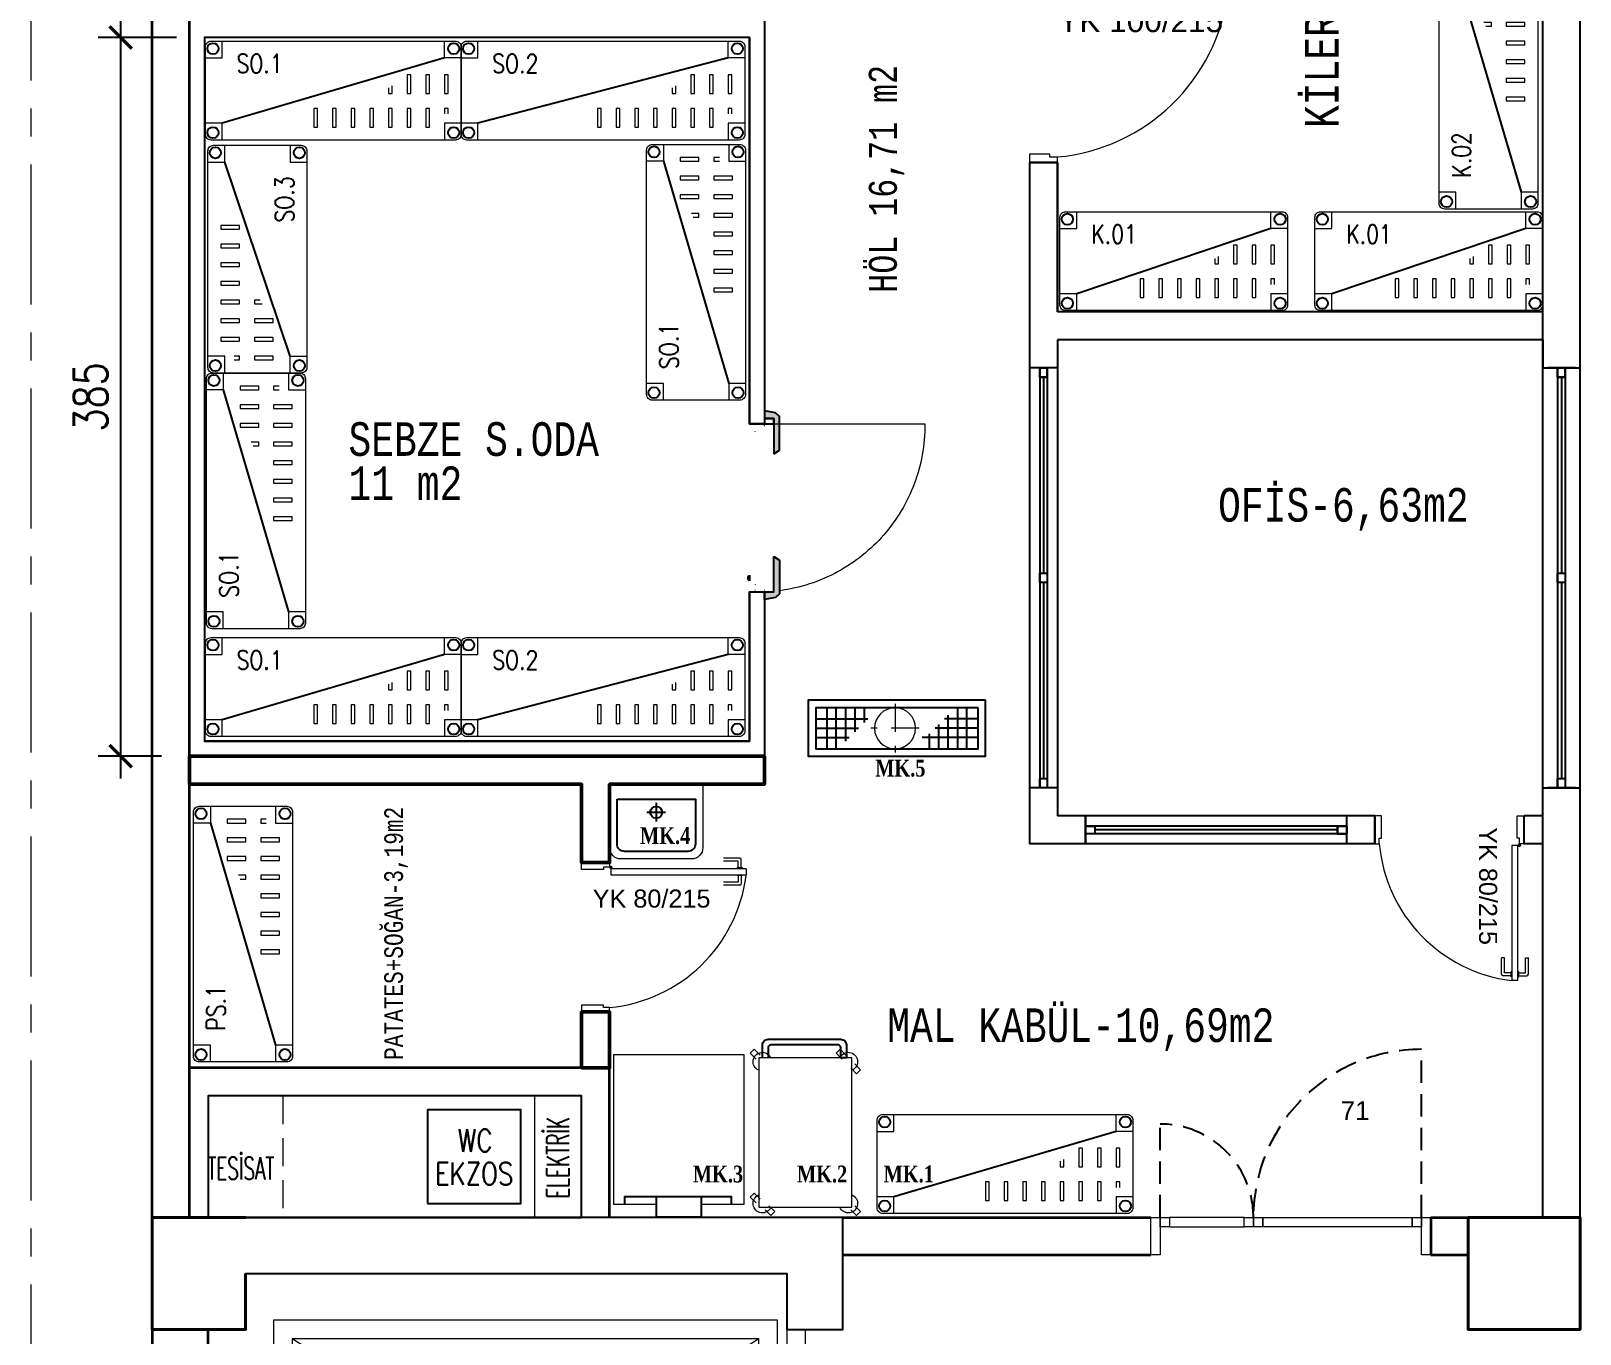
# Model space of a CAD drawing. Header units: millimetres. Extents: x 33350 to 35310, y -217097 to -211540.
# Drawn here: x 33569 to 34399, y -215727 to -215029 of the extents above; entities that cross this region are included whole.
import ezdxf
from ezdxf.enums import TextEntityAlignment as Align

# ---------------------------------------------------------------- set-up
doc = ezdxf.new("R2010")
doc.units = ezdxf.units.MM
doc.header["$LTSCALE"] = 60
doc.header["$MEASUREMENT"] = 0
doc.header["$PDMODE"] = 3
for name, pattern in [('BORDER', [1.75, 0.5, -0.25, 0.5, -0.25, 0, -0.25]), ('CENTER', [2, 1.25, -0.25, 0.25, -0.25]), ('DASHED2', [0.375, 0.25, -0.125]), ('DOT', [6.35, 0, -6.35]), ('HIDDEN', [0.375, 0.25, -0.125]), ('{ Cable   Tele }', [0])]:
    doc.linetypes.add(name, pattern=pattern)
for name, color, linetype, lineweight in [('-DWG_ANA', 7, 'Continuous', 0), ('-DWG_ANA_1', 7, 'BORDER', 25), ('-DWG_DETAY1', 7, 'Continuous', 25), ('-DWG_DETAY2', 7, 'Continuous', 15), ('_AR TEFRİS_Pen_No__116', 121, 'Continuous', 13), ('M-DO-KP-01', 150, 'Continuous', 15), ('M-DU-01', 134, 'Continuous', 35), ('M-DU-04', 120, 'Continuous', 15), ('M-GO-03', 11, 'Continuous', 15), ('M-GOR-04', 252, 'Continuous', 18), ('M-IZ-02', 8, 'HIDDEN', 9), ('M-MRD-01', 221, 'Continuous', 25), ('M-MRD-OK', 8, 'Continuous', 25), ('M-SB-AKS-02', 15, 'CENTER', 18), ('M-SB-YZ-01', 255, 'Continuous', 20), ('M-TA-01', 2, 'Continuous', 40), ('M-TEF-02', 181, 'Continuous', 9), ('M-YA-05', 253, 'Continuous', 5), ('NO', 7, 'Continuous', 0), ('P-duv', 7, 'Continuous', 50), ('s-depo', 140, 'Continuous', 25), ('sk-cizgi', 7, 'Continuous', 0), ('yerizg-a', 7, 'Continuous', 15), ('yerizg-b', 7, 'Continuous', 9)]:
    doc.layers.add(name, color=color, linetype=linetype, lineweight=lineweight)
for name, color, linetype in [('-M-HVAC-S-AHU-22-KNL2B', 7, 'Continuous'), ('BL-S', 42, 'Continuous'), ('D-KONVEYOR', 73, 'Continuous'), ('DOGRAMA', 5, 'Continuous'), ('DUVAR', 7, 'Continuous'), ('KUP-M YAZI', 7, 'Continuous'), ('MTA-Y02', 2, 'Continuous'), ('SOĞUK ODA PANELİ', 4, 'Continuous'), ('sıhhi tesisat', 162, 'Continuous'), ('TEFRIŞ', 223, 'Continuous')]:
    doc.layers.add(name, color=color, linetype=linetype)
doc.styles.add('ANTED', font='arial.ttf')
doc.styles.add('antet', font='monos.ttf', dxfattribs={"width": 0.8})
doc.styles.add('GENERATED_STYLE_3', font='arial.ttf')
doc.styles.add('ROMANS', font='ROMANSTW.SHX', dxfattribs={"width": 0.8})
doc.styles.add('TROMANS', font='ROMANSTW.SHX', dxfattribs={"width": 0.8})
doc.dimstyles.new('M-100i', dxfattribs={"dimscale": 100, "dimtxt": 0.18, "dimasz": 0.12, "dimexe": 0.12, "dimexo": 0.15, "dimgap": 0.07, "dimtad": 1, "dimdec": 1, "dimlfac": -1, "dimzin": 9, "dimdsep": 46, "dimtxsty": 'ROMANS', "dimblk": 'ARCHTICK', "dimcen": 0.09, "dimdle": 0.12, "dimadec": 0, "dimazin": 0, "dimtfac": 1, "dimtdec": 1, "dimtix": 1, "dimtmove": 2, "dimatfit": 3, "dimfxl": 0.8, "dimfxlon": 1, "dimtvp": 1, "dimtolj": 1, "dimtzin": 11, "dimarcsym": 0})

# ---------------------------------------------------------------- blocks, each defined once
blk = doc.blocks.new('MERD-SOS')
at = {"layer": 'M-DU-01'}
blk.add_lwpolyline([(0, 700), (30, 700), (30, 900), (0, 900)], close=True, dxfattribs=at)
for points in [[(340, 730), (370, 730)], [(340, 700), (340, 730)], [(370, 700), (370, 730)], [(50, 60), (490, 60), (490, 40)], [(490, 45), (490, -2)], [(470, 40), (50, 40)], [(470, 40), (470, -2)]]:
    blk.add_lwpolyline(points, dxfattribs=at)
at = {"layer": 'M-DU-04'}
for points in [[(335, 905), (65, 905), (65, 725), (335, 725)], [(350, 900), (340, 900), (340, 730), (350, 730)], [(325, 895), (75, 895), (75, 735), (325, 735)]]:
    blk.add_lwpolyline(points, close=True, dxfattribs=at)
at = {"layer": 'M-GO-03'}
blk.add_line((203.85, 335), (225, 335), dxfattribs=at)
for points in [[(259.45, 815), (378.45, 815), (363.12, 830.41)], [(378.45, 815), (363.12, 800.11)], [(235, 470), (235, 670)], [(265, 470), (265, 670)], [(295, 470), (295, 670)], [(325, 470), (325, 670)], [(355, 470), (355, 670)], [(385, 470), (385, 670)], [(415, 470), (415, 670)], [(445, 470), (445, 670)], [(475, 470), (475, 670)], [(225, 455), (25, 455)], [(225, 425), (25, 425)], [(230, 323.23), (25, 415.48)], [(47.22, 395), (25, 395)], [(225, 395), (70.52, 395)], [(225, 365), (137.18, 365)]]:
    blk.add_lwpolyline(points, dxfattribs=at)
at = {"layer": 'M-GOR-04'}
for points in [[(325, 735), (75, 895)], [(325, 895), (75, 735)]]:
    blk.add_lwpolyline(points, dxfattribs=at)
at = {"layer": 'M-MRD-01'}
for points in [[(225, 325.48), (225, 470), (485, 470), (485, 465)], [(485, 465), (485, 260), (225, 260), (225, 315)], [(230, 312.75), (230, 265), (480, 265), (480, 465)], [(480, 465), (230, 465), (230, 323.23)], [(230, 312.75), (25, 405)], [(113.89, 365), (25, 365)], [(180.56, 335), (25, 335)], [(225, 305), (25, 305)], [(225, 275), (25, 275)], [(235, 60), (235, 260)], [(265, 60), (265, 260)], [(295, 60), (295, 260)], [(325, 60), (325, 260)], [(355, 60), (355, 260)], [(385, 60), (385, 260)], [(415, 60), (415, 260)], [(445, 60), (445, 260)], [(475, 60), (475, 260)]]:
    blk.add_lwpolyline(points, dxfattribs=at)
at = {"layer": 'M-MRD-OK'}
for points in [[(475, 570), (444.35, 599.79)], [(125, 370.48), (125, 570), (470, 570)], [(475, 570), (444.35, 540.21)], [(465, 160), (125, 160), (125, 360)], [(125, 335), (90.39, 300.63)], [(125, 335), (159.61, 300.63)]]:
    blk.add_lwpolyline(points, dxfattribs=at)
blk.add_circle((475, 160), 10, dxfattribs=at)
at = {"layer": 'M-TA-01'}
for points in [[(50, 930), (50, 900), (0, 900), (0, 960), (50, 960)], [(25, 60), (50, 60), (50, 0), (0, 0), (0, 60)]]:
    blk.add_lwpolyline(points, dxfattribs=at)
at = {"layer": 'MTA-Y02'}
for points in [[(50, 930), (340, 930), (340, 900), (370, 900), (370, 960), (50, 960)], [(25, 60), (25, 670), (370, 670), (370, 700), (0, 700), (0, 60)]]:
    blk.add_lwpolyline(points, dxfattribs=at)
at = {"layer": 'M-SB-YZ-01', "insert": (97, 865.47), "char_height": 25, "width": 852.2576, "attachment_point": 1, "style": 'ANTED'}
blk.add_mtext('ASANSÖR', dxfattribs=at)
at = {"layer": 'M-YA-05', "char_height": 15, "attachment_point": 4, "style": 'TROMANS'}
for s, insert, width in [('17', (239.99, 657.87), 21.6545), ('18', (269.99, 657.87), 21.6545), ('19', (299.99, 657.87), 21.6545), ('20', (329.99, 657.87), 21.6545), ('21', (359.99, 657.87), 21.6545), ('22', (389.99, 657.87), 21.6545), ('23', (419.99, 657.87), 21.6545), ('24', (449.99, 657.87), 21.6545), ('25', (479.99, 657.87), 21.6545), ('16', (32, 467.53), 21.6545), ('15', (32, 437.53), 21.6545), ('14', (32, 407.53), 21.6545), ('13', (32, 377.53), 21.6545), ('12', (32, 347.53), 21.6545), ('11', (32, 317.53), 21.6545), ('10', (32, 287.53), 21.6545), ('9', (218.03, 74.64), 21.6545), ('8', (248.03, 74.64), 21.6545), ('7', (278.03, 74.64), 21.6545), ('6', (308.03, 74.64), 21.6545), ('5', (338.03, 74.64), 21.6545), ('4', (372.21, 74.64), 21.6545), ('3', (401.88, 74.64), 21.6545), ('2', (431.88, 74.64), 21.6545), ('1', (462.88, 74.64), 51.6545)]:
    blk.add_mtext(s, dxfattribs=dict(at, insert=insert, width=width))
blk = doc.blocks.new('80')
at = {"layer": '_AR TEFRİS_Pen_No__116', "color": 252, "linetype": 'Continuous'}
for p, q in [((34556.76, -215449.09), (34553.16, -215449.09)), ((34556.76, -215460.89), (34556.76, -215449.09)), ((34629.56, -215449.09), (34633.16, -215449.09)), ((34629.56, -215460.89), (34629.56, -215449.09)), ((34633.16, -215464.09), (34633.16, -215449.09)), ((34633.16, -215449.09), (34633.16, -215461.09)), ((34553.16, -215464.09), (34555.56, -215464.09)), ((34555.56, -215464.09), (34555.56, -215460.89)), ((34555.56, -215460.89), (34556.76, -215460.89)), ((34626.7, -215464.83), (34626.7, -215537.27)), ((34629.9, -215464.83), (34626.7, -215464.83)), ((34630.76, -215460.89), (34629.56, -215460.89)), ((34629.9, -215537.27), (34629.9, -215464.83)), ((34630.62, -215464.81), (34629.92, -215464.81)), ((34630.62, -215464.81), (34630.62, -215464.09)), ((34630.62, -215464.81), (34631.32, -215464.81)), ((34630.62, -215464.81), (34630.62, -215465.53)), ((34630.76, -215464.09), (34630.76, -215460.89)), ((34633.16, -215464.09), (34630.76, -215464.09)), ((34621.1, -215533.87), (34621.1, -215525.07)), ((34622.7, -215533.07), (34622.7, -215525.07)), ((34633.9, -215533.07), (34633.9, -215525.07)), ((34635.5, -215533.87), (34635.5, -215525.07)), ((34626.3, -215533.07), (34622.7, -215533.07)), ((34626.7, -215532.47), (34626.3, -215532.47)), ((34626.3, -215535.27), (34626.3, -215532.47)), ((34629.9, -215532.47), (34630.3, -215532.47)), ((34630.3, -215535.27), (34630.3, -215532.47)), ((34630.3, -215533.07), (34633.9, -215533.07)), ((34626.3, -215534.67), (34621.9, -215534.67)), ((34626.7, -215535.27), (34626.3, -215535.27)), ((34629.9, -215537.27), (34626.7, -215537.27)), ((34629.9, -215535.27), (34630.3, -215535.27)), ((34630.3, -215534.67), (34634.7, -215534.67))]:
    blk.add_line(p, q, dxfattribs=at)
blk.add_circle((34630.62, -215464.81), 0.6, dxfattribs=at)
for centre, radius, start, end in [((34636.52, -215456.63), 81.27, 185.26746, 262.84554), ((34621.9, -215533.87), 0.8, 180, 270), ((34634.7, -215533.87), 0.8, 270, 0)]:
    blk.add_arc(centre, radius, start, end, dxfattribs=at)
at = {"layer": 'BL-S'}
blk.add_line((34553.16, -215449.09), (34553.16, -215464.09), dxfattribs=at)
blk = doc.blocks.new('K110')
at = {"layer": '_AR TEFRİS_Pen_No__116', "color": 252, "linetype": 'Continuous'}
for p, q in [((69468.31, 42945.3), (69463.81, 42945.3)), ((69468.31, 42934.3), (69468.31, 42945.3)), ((69559.31, 42945.3), (69563.81, 42945.3)), ((69559.31, 42934.3), (69559.31, 42945.3)), ((69563.81, 42930.3), (69563.81, 42945.3)), ((69563.81, 42945.3), (69563.81, 42934.05)), ((69463.81, 42930.3), (69466.81, 42930.3)), ((69466.81, 42930.3), (69466.81, 42934.3)), ((69466.81, 42934.3), (69468.31, 42934.3)), ((69555.73, 42929.38), (69555.73, 42838.82)), ((69559.73, 42929.38), (69555.73, 42929.38)), ((69560.81, 42934.3), (69559.31, 42934.3)), ((69559.73, 42838.82), (69559.73, 42929.38)), ((69560.63, 42929.4), (69559.75, 42929.4)), ((69560.63, 42929.4), (69560.63, 42930.3)), ((69560.63, 42929.4), (69561.51, 42929.4)), ((69560.63, 42929.4), (69560.63, 42928.5)), ((69560.81, 42930.3), (69560.81, 42934.3)), ((69563.81, 42930.3), (69560.81, 42930.3)), ((69550.73, 42854.07), (69548.73, 42854.07)), ((69548.73, 42843.07), (69548.73, 42854.07)), ((69550.73, 42844.07), (69550.73, 42854.07)), ((69564.73, 42854.07), (69566.73, 42854.07)), ((69564.73, 42844.07), (69564.73, 42854.07)), ((69566.73, 42843.07), (69566.73, 42854.07)), ((69555.73, 42844.82), (69555.23, 42844.82)), ((69555.23, 42841.32), (69555.23, 42844.82)), ((69559.73, 42844.82), (69560.23, 42844.82)), ((69560.23, 42841.32), (69560.23, 42844.82)), ((69555.23, 42842.07), (69549.73, 42842.07)), ((69555.23, 42844.07), (69550.73, 42844.07)), ((69555.73, 42841.32), (69555.23, 42841.32)), ((69559.73, 42838.82), (69555.73, 42838.82)), ((69559.73, 42841.32), (69560.23, 42841.32)), ((69560.23, 42844.07), (69564.73, 42844.07)), ((69560.23, 42842.07), (69565.73, 42842.07))]:
    blk.add_line(p, q, dxfattribs=at)
blk.add_circle((69560.63, 42929.4), 0.75, dxfattribs=at)
for centre, radius, start, end in [((69568, 42939.62), 101.59, 185.26746, 262.84554), ((69549.73, 42843.07), 1, 180, 270), ((69565.73, 42843.07), 1, 270, 0)]:
    blk.add_arc(centre, radius, start, end, dxfattribs=at)
at = {"layer": 'BL-S'}
blk.add_line((69463.81, 42945.3), (69463.81, 42930.3), dxfattribs=at)
at = {"layer": '_AR TEFRİS_Pen_No__116', "color": 252, "linetype": 'Continuous', "insert": (69545.82, 42841.49), "char_height": 12.096, "attachment_point": 3, "rotation": 270, "style": 'GENERATED_STYLE_3'}
blk.add_mtext('\\A1;{\\fArial TUR|b0|i0|c162|p34;YK 100/215}', dxfattribs=at)
blk = doc.blocks.new('ER4R4R4')
at = {"layer": '-DWG_ANA', "color": 0}
blk.add_lwpolyline([(402969.71, -40566.45), (403085.71, -40566.45, -0.414214), (403088.71, -40569.45), (403088.71, -40616.45, -0.414214), (403085.71, -40619.45), (402969.71, -40619.45, -0.414214), (402966.71, -40616.45), (402966.71, -40569.45, -0.414214)], format="xyb", close=True, dxfattribs=at)
at = {"layer": '-DWG_DETAY1', "color": 0}
blk.add_lwpolyline([(402975.71, -40610.45), (403079.71, -40575.45)], dxfattribs=at)
for centre in [(402970.71, -40570.45), (403084.71, -40570.45), (402970.71, -40615.45), (403084.71, -40615.45)]:
    blk.add_circle(centre, 3, dxfattribs=at)
at = {"layer": '-DWG_DETAY2', "color": 0, "linetype": 'Continuous'}
for points in [[(402966.71, -40575.45), (402975.71, -40575.45), (402975.71, -40566.45)], [(403079.71, -40566.45), (403079.71, -40575.45), (403088.71, -40575.45)], [(402966.71, -40610.45), (402975.71, -40610.45), (402975.71, -40619.45)], [(403088.71, -40610.45), (403079.71, -40610.45), (403079.71, -40619.45)]]:
    blk.add_lwpolyline(points, dxfattribs=at)
at = {"layer": '-DWG_DETAY2', "color": 0, "linetype": 'HIDDEN'}
for points in [[(402983.71, -40573.45), (402983.71, -40583.45), (402985.71, -40583.45), (402985.71, -40573.45)], [(402983.71, -40573.45), (402983.71, -40583.45), (402985.71, -40583.45), (402985.71, -40573.45)], [(402993.71, -40573.45), (402993.71, -40583.45), (402995.71, -40583.45), (402995.71, -40573.45)], [(403003.71, -40573.45), (403003.71, -40583.45), (403005.71, -40583.45), (403005.71, -40573.45)], [(403013.71, -40573.45), (403013.71, -40583.45), (403015.71, -40583.45), (403015.71, -40573.45)], [(403023.71, -40573.45), (403023.71, -40583.45), (403025.71, -40583.45), (403025.71, -40573.45)], [(403033.71, -40573.45), (403033.71, -40583.45), (403035.71, -40583.45), (403035.71, -40573.45)], [(403043.71, -40573.45), (403043.71, -40583.45), (403045.71, -40583.45), (403045.71, -40573.45)], [(402973.71, -40591.45), (402973.71, -40601.45), (402975.71, -40601.45), (402975.71, -40591.45)], [(402983.71, -40591.45), (402983.71, -40601.45), (402985.71, -40601.45), (402985.71, -40591.45)], [(402993.71, -40591.45), (402993.71, -40601.45), (402995.71, -40601.45), (402995.71, -40591.45)]]:
    blk.add_lwpolyline(points, close=True, dxfattribs=at)
for points in [[(402973.71, -40580.45), (402973.71, -40583.45), (402975.71, -40583.45), (402975.71, -40580.45)], [(403005.71, -40594.45), (403005.71, -40591.45), (403003.71, -40591.45), (403003.71, -40595.45)]]:
    blk.add_lwpolyline(points, dxfattribs=at)
at = {"layer": 'NO', "linetype": 'Continuous', "style": 'ROMANS', "width": 0.8}
blk.add_attdef('NO', text='', height=10, dxfattribs=at).set_placement((403059.71, -40607.45), align=Align.MIDDLE)
blk = doc.blocks.new('ER344R')
at = {"layer": '-DWG_ANA', "color": 0}
blk.add_lwpolyline([(403189.71, -40566.45), (403320.71, -40566.45, -0.414214), (403323.71, -40569.45), (403323.71, -40616.45, -0.414214), (403320.71, -40619.45), (403189.71, -40619.45, -0.414214), (403186.71, -40616.45), (403186.71, -40569.45, -0.414214)], format="xyb", close=True, dxfattribs=at)
at = {"layer": '-DWG_DETAY1', "color": 0}
blk.add_lwpolyline([(403195.71, -40610.45), (403314.71, -40575.45)], dxfattribs=at)
for centre in [(403190.71, -40570.45), (403319.71, -40570.45), (403190.71, -40615.45), (403319.71, -40615.45)]:
    blk.add_circle(centre, 3, dxfattribs=at)
at = {"layer": '-DWG_DETAY2', "color": 0, "linetype": 'Continuous'}
for points in [[(403186.71, -40575.45), (403195.71, -40575.45), (403195.71, -40566.45)], [(403314.71, -40566.45), (403314.71, -40575.45), (403323.71, -40575.45)], [(403186.71, -40610.45), (403195.71, -40610.45), (403195.71, -40619.45)], [(403323.71, -40610.45), (403314.71, -40610.45), (403314.71, -40619.45)]]:
    blk.add_lwpolyline(points, dxfattribs=at)
at = {"layer": '-DWG_DETAY2', "color": 0, "linetype": 'HIDDEN'}
for points in [[(403203.71, -40573.45), (403203.71, -40583.45), (403205.71, -40583.45), (403205.71, -40573.45)], [(403203.71, -40573.45), (403203.71, -40583.45), (403205.71, -40583.45), (403205.71, -40573.45)], [(403213.71, -40573.45), (403213.71, -40583.45), (403215.71, -40583.45), (403215.71, -40573.45)], [(403223.71, -40573.45), (403223.71, -40583.45), (403225.71, -40583.45), (403225.71, -40573.45)], [(403233.71, -40573.45), (403233.71, -40583.45), (403235.71, -40583.45), (403235.71, -40573.45)], [(403243.71, -40573.45), (403243.71, -40583.45), (403245.71, -40583.45), (403245.71, -40573.45)], [(403253.71, -40573.45), (403253.71, -40583.45), (403255.71, -40583.45), (403255.71, -40573.45)], [(403263.71, -40573.45), (403263.71, -40583.45), (403265.71, -40583.45), (403265.71, -40573.45)], [(403193.71, -40591.45), (403193.71, -40601.45), (403195.71, -40601.45), (403195.71, -40591.45)], [(403203.71, -40591.45), (403203.71, -40601.45), (403205.71, -40601.45), (403205.71, -40591.45)], [(403213.71, -40591.45), (403213.71, -40601.45), (403215.71, -40601.45), (403215.71, -40591.45)]]:
    blk.add_lwpolyline(points, close=True, dxfattribs=at)
for points in [[(403193.71, -40580.45), (403193.71, -40583.45), (403195.71, -40583.45), (403195.71, -40580.45)], [(403225.71, -40594.45), (403225.71, -40591.45), (403223.71, -40591.45), (403223.71, -40595.45)]]:
    blk.add_lwpolyline(points, dxfattribs=at)
at = {"layer": 'NO', "linetype": 'Continuous', "style": 'ROMANS', "width": 0.8}
blk.add_attdef('NO', text='', height=10, dxfattribs=at).set_placement((403294.71, -40607.45), align=Align.MIDDLE)
blk = doc.blocks.new('ee344r')
h = blk.add_hatch(color=42)
h.dxf.hatch_style = 1
h.paths.add_polyline_path([(45149.74, -29494.9), (45168.74, -29494.9), (45166.74, -29491.9), (45148.74, -29491.9), (45146.74, -29493.9), (45145.74, -29499.9), (45149.74, -29499.9)])
h.paths.add_polyline_path([(45239.74, -29491.9), (45225.74, -29491.9), (45223.74, -29494.9), (45239.74, -29494.9)])
h.paths.add_polyline_path([(45243.74, -29491.9), (45239.74, -29491.9), (45239.74, -29494.9), (45242.74, -29494.9), (45242.74, -29499.9), (45246.74, -29499.9), (45245.74, -29493.9)])
for p, q in [((45158.74, -29507.9), (45155.74, -29507.9)), ((45156.74, -29507.9), (45157.74, -29507.9)), ((45157.24, -29507.9), (45158.74, -29507.9))]:
    blk.add_line(p, q)
blk.add_lwpolyline([(45242.74, -29499.9), (45239.74, -29499.9), (45239.74, -29494.9), (45242.74, -29494.9)], close=True)
blk.add_arc((45157.24, -29506.88), 1.81, 214.1533, 325.8467)
at = {"layer": 's-depo', "linetype": 'Continuous'}
for points in [[(45168.74, -29494.9), (45166.74, -29491.9), (45148.74, -29491.9), (45146.74, -29493.9), (45145.74, -29499.9), (45149.74, -29499.9), (45149.74, -29494.9)], [(45223.74, -29494.9), (45225.74, -29491.9), (45243.74, -29491.9), (45245.74, -29493.9), (45246.74, -29499.9), (45242.74, -29499.9), (45242.74, -29494.9)]]:
    blk.add_lwpolyline(points, close=True, dxfattribs=at)
at = {"layer": 'sk-cizgi', "linetype": 'DOT'}
for p, q in [((45156.74, -29507.9), (45156.74, -29495.25)), ((45156.74, -29495.25), (45157.74, -29495.25)), ((45157.24, -29495.25), (45157.24, -29494.9)), ((45157.74, -29507.9), (45157.74, -29495.25)), ((45149.74, -29507.9), (45149.74, -29499.9)), ((45149.74, -29499.9), (45149.74, -29507.9)), ((45153.74, -29504.9), (45149.74, -29504.9)), ((45239.74, -29499.9), (45150.74, -29499.9)), ((45235.74, -29504.9), (45239.74, -29504.9)), ((45238.74, -29499.9), (45238.74, -29504.9)), ((45239.74, -29507.9), (45239.74, -29499.9)), ((45239.74, -29499.9), (45239.74, -29507.9)), ((45149.74, -29507.9), (45239.74, -29507.9))]:
    blk.add_line(p, q, dxfattribs=at)
at = {"layer": 'sk-cizgi', "linetype": 'HIDDEN', "ltscale": 25}
blk.add_lwpolyline([(45239.74, -29499.9), (45239.74, -29413.9)], dxfattribs=at)
at = {"layer": 'sk-cizgi', "linetype": 'DOT'}
blk.add_lwpolyline([(45238.74, -29499.9), (45239.74, -29499.9), (45239.74, -29494.9), (45149.74, -29494.9), (45149.74, -29499.9), (45150.74, -29499.9), (45150.74, -29504.9), (45238.74, -29504.9), (45238.74, -29499.9)], close=True, dxfattribs=at)
at = {"layer": 'sk-cizgi', "linetype": 'HIDDEN', "ltscale": 25}
blk.add_arc((45239.2, -29503.43), 89.53, 89.65672, 172.59989, dxfattribs=at)
at = {"layer": 'sk-cizgi', "linetype": 'DOT'}
blk.add_arc((45239.2, -29503.43), 89.53, 174.53197, 177.73937, dxfattribs=at)
blk = doc.blocks.new('WRER32R')
at = {"layer": '-DWG_ANA', "color": 0}
blk.add_lwpolyline([(403410.13, -40566.45), (403556.13, -40566.45, -0.414214), (403559.13, -40569.45), (403559.13, -40616.45, -0.414214), (403556.13, -40619.45), (403410.13, -40619.45, -0.414214), (403407.13, -40616.45), (403407.13, -40569.45, -0.414214)], format="xyb", close=True, dxfattribs=at)
at = {"layer": '-DWG_DETAY1', "color": 0}
blk.add_lwpolyline([(403416.13, -40610.45), (403550.13, -40575.45)], dxfattribs=at)
for centre in [(403411.13, -40570.45), (403555.13, -40570.45), (403411.13, -40615.45), (403555.13, -40615.45)]:
    blk.add_circle(centre, 3, dxfattribs=at)
at = {"layer": '-DWG_DETAY2', "color": 0, "linetype": 'Continuous'}
for points in [[(403407.13, -40575.45), (403416.13, -40575.45), (403416.13, -40566.45)], [(403550.13, -40566.45), (403550.13, -40575.45), (403559.13, -40575.45)], [(403407.13, -40610.45), (403416.13, -40610.45), (403416.13, -40619.45)], [(403559.13, -40610.45), (403550.13, -40610.45), (403550.13, -40619.45)]]:
    blk.add_lwpolyline(points, dxfattribs=at)
at = {"layer": '-DWG_DETAY2', "color": 0, "linetype": 'HIDDEN'}
for points in [[(403424.13, -40573.45), (403424.13, -40583.45), (403426.13, -40583.45), (403426.13, -40573.45)], [(403424.13, -40573.45), (403424.13, -40583.45), (403426.13, -40583.45), (403426.13, -40573.45)], [(403434.13, -40573.45), (403434.13, -40583.45), (403436.13, -40583.45), (403436.13, -40573.45)], [(403444.13, -40573.45), (403444.13, -40583.45), (403446.13, -40583.45), (403446.13, -40573.45)], [(403454.13, -40573.45), (403454.13, -40583.45), (403456.13, -40583.45), (403456.13, -40573.45)], [(403464.13, -40573.45), (403464.13, -40583.45), (403466.13, -40583.45), (403466.13, -40573.45)], [(403474.13, -40573.45), (403474.13, -40583.45), (403476.13, -40583.45), (403476.13, -40573.45)], [(403484.13, -40573.45), (403484.13, -40583.45), (403486.13, -40583.45), (403486.13, -40573.45)], [(403414.13, -40591.45), (403414.13, -40601.45), (403416.13, -40601.45), (403416.13, -40591.45)], [(403424.13, -40591.45), (403424.13, -40601.45), (403426.13, -40601.45), (403426.13, -40591.45)], [(403434.13, -40591.45), (403434.13, -40601.45), (403436.13, -40601.45), (403436.13, -40591.45)]]:
    blk.add_lwpolyline(points, close=True, dxfattribs=at)
for points in [[(403414.13, -40580.45), (403414.13, -40583.45), (403416.13, -40583.45), (403416.13, -40580.45)], [(403446.13, -40594.45), (403446.13, -40591.45), (403444.13, -40591.45), (403444.13, -40595.45)]]:
    blk.add_lwpolyline(points, dxfattribs=at)
at = {"layer": 'NO', "linetype": 'Continuous', "style": 'ROMANS', "width": 0.8}
blk.add_attdef('NO', text='', height=10, dxfattribs=at).set_placement((403530.13, -40607.45), align=Align.MIDDLE)
blk = doc.blocks.new('1AS-BW300')
at = {"layer": '-DWG_ANA', "color": 0}
blk.add_lwpolyline([(47, 0), (70, 0), (70, -80), (0, -80), (0, 0), (23, 0)], dxfattribs=at)
at = {"layer": '-DWG_ANA_1', "color": 0}
blk.add_lwpolyline([(23, 7), (23, -4), (47, -4), (47, 7)], close=True, dxfattribs=at)
at = {"layer": '-DWG_DETAY1', "color": 0}
for points in [[(6, 0), (6, -4), (23, -4)], [(47, -4), (63, -4), (63, 0)]]:
    blk.add_lwpolyline(points, dxfattribs=at)
at = {"layer": 'NO', "linetype": 'Continuous', "style": 'ROMANS', "width": 0.8}
blk.add_attdef('NO', text='', height=10, dxfattribs=at).set_placement((36.67, -68), align=Align.MIDDLE)
blk = doc.blocks.new('AMT100')
at = {"layer": '-DWG_ANA', "color": 0, "linetype": 'Continuous'}
blk.add_lwpolyline([(50, 0), (50, -80), (0, -80), (0, 0)], close=True, dxfattribs=at)
at = {"layer": '-DWG_DETAY1', "color": 0}
blk.add_lwpolyline([(2, -80), (2, -87, 0.414214), (5, -90), (44, -90, 0.414214), (47, -87), (47, -80), (44, -80), (44, -85.5, -0.414214), (42.5, -87), (6.5, -87, -0.414214), (5, -85.5), (5, -80)], format="xyb", dxfattribs=at)
at = {"layer": '-DWG_DETAY2', "color": 0, "linetype": 'HIDDEN'}
for points in [[(3.39, 1.39), (6.49, 4.49), (8.61, 2.36), (5.47, -0.77)], [(49.39, 1.39), (52.49, 4.49), (54.61, 2.36), (51.47, -0.77)], [(-1.39, -2.39), (-4.49, -5.49), (-2.36, -7.61), (0.77, -4.47)], [(49.39, -74.61), (52.49, -71.51), (54.61, -73.64), (51.47, -76.77)], [(-1.39, -79.39), (-4.49, -82.49), (-2.36, -84.61), (0.77, -81.47)], [(44.61, -79.39), (41.51, -82.49), (43.64, -84.61), (46.77, -81.47)]]:
    blk.add_lwpolyline(points, dxfattribs=at)
at = {"layer": '-DWG_DETAY2', "color": 0}
for centre, start, end in [((2, -2), 23.57818, 246.42182), ((48, -2), 293.57818, 156.42182), ((2, -78), 113.57818, 336.42182), ((48, -78), 203.57818, 66.42182)]:
    blk.add_arc(centre, 5, start, end, dxfattribs=at)
at = {"layer": 'NO', "linetype": 'Continuous', "style": 'ROMANS', "width": 0.8}
blk.add_attdef('NO', text='', height=10, dxfattribs=at).set_placement((26, -70), align=Align.MIDDLE)
blk = doc.blocks.new('EEN100')
at = {"layer": '-DWG_ANA', "color": 0}
blk.add_lwpolyline([(0, 0), (50, 0), (50, -34, -0.414214), (44, -40), (6, -40, -0.414214), (0, -34)], format="xyb", close=True, dxfattribs=at)
at = {"layer": '-DWG_DETAY1', "color": 0}
blk.add_lwpolyline([(4, -8), (46, -8), (46, -32, -0.414214), (42, -36), (8, -36, -0.414214), (4, -32)], format="xyb", close=True, dxfattribs=at)
for points in [[(20, -15), (30, -15)], [(25, -10), (25, -20)]]:
    blk.add_lwpolyline(points, dxfattribs=at)
blk.add_circle((25, -15), 3.16, dxfattribs=at)
at = {"layer": 'NO', "linetype": 'Continuous', "style": 'ROMANS', "width": 0.8}
blk.add_attdef('NO', text='', height=10, dxfattribs=at).set_placement((24.5, -50), align=Align.MIDDLE)
blk = doc.blocks.new('_ArchTick')
at = {"color": 0, "linetype": 'ByBlock', "const_width": 0.15}
blk.add_lwpolyline([(-0.5, -0.5), (0.5, 0.5)], dxfattribs=at)
blk = doc.blocks.new('*D248')
at = {"layer": 'Defpoints', "color": 0, "transparency": 16777216}
for p in [(33661.51, -215032.09), (33616.55, -215417.09), (33653.51, -215417.09)]:
    blk.add_point(p, dxfattribs=at)
at = {"layer": 'TEFRIŞ', "color": 0, "lineweight": -2, "transparency": 16777216}
for p, q in [((33616.55, -215020.09), (33616.55, -215429.09)), ((33646.51, -215032.09), (33604.55, -215032.09)), ((33638.51, -215417.09), (33604.55, -215417.09))]:
    blk.add_line(p, q, dxfattribs=at)
at = {"layer": 'TEFRIŞ', "color": 0, "lineweight": -2, "transparency": 16777216, "xscale": 12, "yscale": 12, "zscale": 12}
for p, rotation in [((33616.55, -215032.09), 90), ((33616.55, -215417.09), 270)]:
    blk.add_blockref('_ArchTick', p, dxfattribs=dict(at, rotation=rotation))
at = {"layer": 'TEFRIŞ', "color": 0, "transparency": 16777216, "insert": (33600.55, -215224.59), "char_height": 18, "attachment_point": 5, "rotation": 90, "style": 'ROMANS'}
blk.add_mtext('\\A1;385', dxfattribs=at)
blk = doc.blocks.new('Y-SIFON')
at = {"layer": 'yerizg-a', "color": 0, "linetype": 'Continuous'}
blk.add_circle((0, 0), 11, dxfattribs=at)
at = {"layer": 'yerizg-b', "color": 0, "linetype": 'DASHED2'}
for points in [[(0, 13), (0, -13)], [(-13, 0), (13, 0)]]:
    blk.add_lwpolyline(points, dxfattribs=at)
blk = doc.blocks.new('95X30X')
at = {"layer": 'sıhhi tesisat'}
for p, q in [((33995.99, -215373.14), (33995.99, -215395.14)), ((34000.99, -215395.14), (34000.99, -215373.14)), ((34005.99, -215373.14), (34005.99, -215391.14)), ((34010.99, -215373.14), (34010.99, -215386.14)), ((34015.99, -215373.14), (34015.99, -215381.14)), ((34065.99, -215373.14), (34065.99, -215395.14)), ((34070.99, -215395.14), (34070.99, -215373.14)), ((33989.99, -215379.14), (34017.99, -215379.14)), ((33989.99, -215384.14), (34012.99, -215384.14)), ((34076.99, -215384.14), (34053.99, -215384.14)), ((34055.99, -215395.14), (34055.99, -215382.14)), ((34076.99, -215379.14), (34058.99, -215379.14)), ((34060.99, -215395.14), (34060.99, -215377.14)), ((33989.99, -215389.14), (34007.99, -215389.14)), ((34076.99, -215389.14), (34046.99, -215389.14)), ((34050.99, -215395.14), (34050.99, -215387.14))]:
    blk.add_line(p, q, dxfattribs=at)
for points in [[(34080.99, -215369.14), (33985.99, -215369.14), (33985.99, -215399.14), (34080.99, -215399.14)], [(34076.99, -215373.14), (33989.99, -215373.14), (33989.99, -215395.14), (34076.99, -215395.14)]]:
    blk.add_lwpolyline(points, close=True, dxfattribs=at)
at = {"layer": 'sıhhi tesisat', "xscale": -1}
blk.add_blockref('Y-SIFON', (34032.49, -215384.14), dxfattribs=at)
at = {"layer": 'sıhhi tesisat', "style": 'ROMANS', "width": 0.8}
blk.add_attdef('YRNO', text='', height=10, rotation=180, dxfattribs=at).set_placement((34002.99, -215409.14), align=Align.MIDDLE)

msp = doc.modelspace()

# ---------------------------------------------------------------- linework, layer by layer
at = {"layer": '-M-HVAC-S-AHU-22-KNL2B', "color": 5, "linetype": '{ Cable   Tele }'}
msp.add_lwpolyline([(33781.01, -215656.59), (33831.01, -215656.59), (33831.01, -215606.59), (33781.01, -215606.59)], close=True, dxfattribs=at)
at = {"layer": '_AR TEFRİS_Pen_No__116', "color": 252, "linetype": 'Continuous'}
for p, q in [((34292.1, -215449.09), (34288.5, -215449.09)), ((34292.1, -215460.89), (34292.1, -215449.09)), ((34364.9, -215449.09), (34368.5, -215449.09)), ((34364.9, -215460.89), (34364.9, -215449.09)), ((34368.5, -215464.09), (34368.5, -215449.09)), ((34368.5, -215449.09), (34368.5, -215461.09)), ((34288.5, -215464.09), (34290.9, -215464.09)), ((34290.9, -215464.09), (34290.9, -215460.89)), ((34290.9, -215460.89), (34292.1, -215460.89)), ((34362.04, -215464.83), (34362.04, -215537.27)), ((34365.24, -215464.83), (34362.04, -215464.83)), ((34366.1, -215460.89), (34364.9, -215460.89)), ((34365.24, -215537.27), (34365.24, -215464.83)), ((34365.96, -215464.81), (34365.26, -215464.81)), ((34365.96, -215464.81), (34365.96, -215464.09)), ((34365.96, -215464.81), (34366.66, -215464.81)), ((34365.96, -215464.81), (34365.96, -215465.53)), ((34366.1, -215464.09), (34366.1, -215460.89)), ((34368.5, -215464.09), (34366.1, -215464.09)), ((34358.04, -215525.07), (34356.44, -215525.07)), ((34356.44, -215533.87), (34356.44, -215525.07)), ((34358.04, -215533.07), (34358.04, -215525.07)), ((34369.24, -215525.07), (34370.84, -215525.07)), ((34369.24, -215533.07), (34369.24, -215525.07)), ((34370.84, -215533.87), (34370.84, -215525.07)), ((34361.64, -215533.07), (34358.04, -215533.07)), ((34362.04, -215532.47), (34361.64, -215532.47)), ((34361.64, -215535.27), (34361.64, -215532.47)), ((34365.24, -215532.47), (34365.64, -215532.47)), ((34365.64, -215535.27), (34365.64, -215532.47)), ((34365.64, -215533.07), (34369.24, -215533.07)), ((34361.64, -215534.67), (34357.24, -215534.67)), ((34362.04, -215535.27), (34361.64, -215535.27)), ((34365.24, -215537.27), (34362.04, -215537.27)), ((34365.24, -215535.27), (34365.64, -215535.27)), ((34365.64, -215534.67), (34370.04, -215534.67))]:
    msp.add_line(p, q, dxfattribs=at)
msp.add_circle((34365.96, -215464.81), 0.6, dxfattribs=at)
for centre, radius, start, end in [((34371.86, -215456.63), 81.27, 185.26746, 262.84554), ((34357.24, -215533.87), 0.8, 180, 270), ((34370.04, -215533.87), 0.8, 270, 0)]:
    msp.add_arc(centre, radius, start, end, dxfattribs=at)
at = {"layer": 'BL-S'}
msp.add_line((34288.5, -215449.09), (34288.5, -215464.09), dxfattribs=at)
at = {"layer": 'DOGRAMA', "linetype": 'HIDDEN', "ltscale": 0.8}
for p, q in [((34313.51, -215664.09), (34313.51, -215574.09)), ((34173.51, -215664.09), (34173.51, -215614.09))]:
    msp.add_line(p, q, dxfattribs=at)
for centre, radius, start, end in [((34313.51, -215664.09), 90, 90, 180), ((34173.51, -215664.09), 50, 0, 90)]:
    msp.add_arc(centre, radius, start, end, dxfattribs=at)
at = {"layer": 'M-DO-KP-01'}
for points in [[(34173.51, -215684.09), (34168.51, -215684.09), (34168.51, -215664.09), (34173.51, -215664.09)], [(34178.51, -215669.09), (34173.51, -215669.09), (34173.51, -215664.09), (34178.51, -215664.09)], [(34218.51, -215664.09), (34178.51, -215664.09), (34178.51, -215669.09), (34218.51, -215669.09)], [(34223.51, -215669.09), (34218.51, -215669.09), (34218.51, -215664.09), (34223.51, -215664.09)], [(34228.51, -215669.09), (34223.51, -215669.09), (34223.51, -215664.09), (34228.51, -215664.09)], [(34308.51, -215669.09), (34228.51, -215669.09), (34228.51, -215664.09), (34308.51, -215664.09)], [(34313.51, -215669.09), (34308.51, -215669.09), (34308.51, -215664.09), (34313.51, -215664.09)], [(34318.51, -215684.09), (34313.51, -215684.09), (34313.51, -215664.09), (34318.51, -215664.09)]]:
    msp.add_lwpolyline(points, close=True, dxfattribs=at)
at = {"layer": 'M-DU-01'}
for p, q in [((33878.51, -215584.09), (33653.51, -215584.09)), ((33878.51, -215664.09), (33878.51, -215584.09)), ((34318.51, -215664.09), (34318.51, -215684.09))]:
    msp.add_line(p, q, dxfattribs=at)
for points in [[(33633.51, -215664.09), (33633.51, -214824.09)], [(33653.51, -215664.09), (33653.51, -214824.09)], [(34003.51, -215664.09), (34168.51, -215664.09)], [(34318.51, -215664.09), (34338.51, -215664.09)], [(34003.51, -215684.09), (34168.51, -215684.09)], [(34318.51, -215684.09), (34338.51, -215684.09)]]:
    msp.add_lwpolyline(points, dxfattribs=at)
at = {"layer": 'M-IZ-02'}
msp.add_lwpolyline([(33663.51, -215599.09), (33703.51, -215599.09), (33703.51, -215664.09), (33663.51, -215664.09)], close=True, dxfattribs=at)
at = {"layer": 'M-MRD-01'}
msp.add_lwpolyline([(33663.51, -215664.09), (33863.51, -215664.09), (33863.51, -215599.09), (33663.51, -215599.09)], close=True, dxfattribs=at)
at = {"layer": 'M-SB-AKS-02'}
msp.add_line((33568.51, -211620.09), (33568.51, -217013.55), dxfattribs=at)
at = {"layer": 'M-TA-01'}
msp.add_lwpolyline([(34338.51, -215664.09), (34398.51, -215664.09), (34398.51, -215724.09), (34338.51, -215724.09)], close=True, dxfattribs=at)
at = {"layer": 'M-TEF-02'}
msp.add_lwpolyline([(33838.51, -215599.09), (33863.51, -215599.09), (33863.51, -215664.09), (33838.51, -215664.09)], close=True, dxfattribs=at)
at = {"layer": 'P-duv'}
for p, q in [((33961.49, -215417.09), (33653.51, -215417.09)), ((33863.51, -215432.09), (33653.51, -215432.09)), ((33863.51, -215474.09), (33863.51, -215432.09)), ((33961.49, -215432.09), (33878.51, -215432.09)), ((33878.51, -215432.09), (33878.51, -215474.09)), ((33878.51, -215474.09), (33878.51, -215432.09)), ((33863.51, -215584.09), (33863.51, -215554.09)), ((33878.51, -215554.09), (33863.51, -215554.09)), ((33878.51, -215584.09), (33878.51, -215554.09))]:
    msp.add_line(p, q, dxfattribs=at)
msp.add_lwpolyline([(33653.51, -215417.09), (33961.49, -215417.09), (33961.49, -215432.09), (33878.51, -215432.09), (33878.51, -215474.09), (33863.51, -215474.09), (33863.51, -215432.09), (33653.51, -215432.09), (33653.51, -215417.09)], dxfattribs=at)
msp.add_lwpolyline([(33863.51, -215584.09), (33878.51, -215584.09), (33878.51, -215554.09), (33863.51, -215554.09)], close=True, dxfattribs=at)
at = {"layer": 'SOĞUK ODA PANELİ'}
for p, q in [((33961.49, -214944.09), (33961.49, -215239.09)), ((33953.49, -215032.09), (33661.51, -215032.09)), ((33661.51, -215032.09), (33661.51, -215409.09)), ((33953.49, -215032.09), (33953.49, -215239.09)), ((33953.49, -215239.09), (33961.49, -215239.09)), ((33953.49, -215409.09), (33953.49, -215329.09)), ((33953.49, -215329.09), (33961.49, -215329.09)), ((33953.49, -215329.09), (33953.49, -215409.09)), ((33961.49, -215329.09), (33961.49, -215417.09)), ((33953.49, -215409.09), (33661.51, -215409.09))]:
    msp.add_line(p, q, dxfattribs=at)
msp.add_lwpolyline([(33961.49, -214944.09), (33961.49, -215239.09), (33953.49, -215239.09), (33953.49, -215032.09), (33661.51, -215032.09), (33661.51, -215409.09), (33953.49, -215409.09), (33953.49, -215329.09), (33961.49, -215329.09), (33961.49, -215417.09), (33653.51, -215417.09), (33653.51, -214824.09)], dxfattribs=at)
at = {"layer": 'TEFRIŞ'}
for p, q in [((34398.51, -215664.09), (34398.5, -214764.09)), ((34378.51, -215664.09), (34378.5, -214824.09)), ((33653.51, -215032.09), (33653.51, -215409.09)), ((34118.49, -215099.09), (34103.49, -215099.09)), ((34103.49, -215099.09), (34103.49, -215464.09)), ((34118.49, -215179.09), (34118.49, -215099.09)), ((34118.49, -215099.09), (34118.49, -215179.09)), ((34378.51, -215179.09), (34118.49, -215179.09)), ((34378.51, -215194.09), (34118.49, -215194.09)), ((34118.49, -215194.09), (34118.49, -215449.09)), ((34118.49, -215194.09), (34118.49, -215209.09)), ((34378.5, -215194.09), (34378.5, -215209.09)), ((34118.49, -215209.09), (34103.49, -215209.09)), ((34118.49, -215209.09), (34103.49, -215209.09)), ((34112.99, -215209.09), (34108.99, -215209.09)), ((34108.99, -215209.09), (34108.99, -215434.09)), ((34108.99, -215209.09), (34108.99, -215214.09)), ((34108.99, -215209.09), (34108.99, -215214.09)), ((34112.99, -215209.09), (34112.99, -215434.09)), ((34112.99, -215214.09), (34112.99, -215209.09)), ((34378.5, -215209.09), (34398.5, -215209.09)), ((34396, -215209.09), (34381, -215209.09)), ((34386.5, -215209.09), (34386.5, -215434.09)), ((34386.5, -215209.09), (34386.5, -215214.09)), ((34386.5, -215209.09), (34386.5, -215214.09)), ((34390.5, -215209.09), (34390.5, -215434.09)), ((34390.5, -215214.09), (34390.5, -215209.09)), ((34108.99, -215214.09), (34112.99, -215214.09)), ((34110.99, -215214.09), (34110.99, -215319.09)), ((34386.5, -215214.09), (34390.5, -215214.09)), ((34388.5, -215214.09), (34388.5, -215319.09)), ((34110.99, -215324.09), (34110.99, -215429.09)), ((34388.5, -215324.09), (34388.5, -215429.09)), ((33961.49, -215432.09), (33961.49, -215417.09)), ((34118.49, -215434.09), (34103.49, -215434.09)), ((34118.49, -215434.09), (34103.49, -215434.09)), ((34378.51, -215434.09), (34378.5, -215434.09)), ((34378.51, -215434.09), (34398.5, -215434.09)), ((34396, -215434.09), (34381, -215434.09)), ((34288.5, -215449.09), (34118.49, -215449.09)), ((34133.49, -215449.09), (34133.49, -215464.09)), ((34133.49, -215464.09), (34133.49, -215449.09)), ((34273.49, -215464.09), (34273.49, -215449.09)), ((34273.5, -215464.09), (34273.5, -215449.09)), ((34288.5, -215464.09), (34288.5, -215449.09)), ((34378.51, -215449.09), (34368.5, -215449.09)), ((34368.5, -215464.09), (34368.5, -215449.09)), ((34273.49, -215454.59), (34133.49, -215454.59)), ((34273.49, -215458.59), (34133.49, -215458.59)), ((34158.49, -215456.59), (34138.49, -215456.59)), ((34268.49, -215456.59), (34158.49, -215456.59)), ((34273.49, -215454.59), (34268.49, -215454.59)), ((34268.49, -215454.59), (34268.49, -215458.59)), ((34273.49, -215454.59), (34268.49, -215454.59)), ((34268.49, -215458.59), (34273.49, -215458.59)), ((34288.5, -215464.09), (34103.49, -215464.09)), ((34288.5, -215464.09), (34273.5, -215464.09)), ((34378.51, -215464.09), (34368.5, -215464.09)), ((34378.5, -215464.09), (34368.5, -215464.09)), ((34378.51, -215664.09), (34378.51, -215464.09)), ((33878.51, -215474.09), (33863.51, -215474.09))]:
    msp.add_line(p, q, dxfattribs=at)
for points in [[(34108.99, -215209.09), (34112.99, -215209.09), (34112.99, -215214.09), (34108.99, -215214.09)], [(34386.5, -215209.09), (34390.5, -215209.09), (34390.5, -215214.09), (34386.5, -215214.09)], [(34108.99, -215319.09), (34112.99, -215319.09), (34112.99, -215324.09), (34108.99, -215324.09)], [(34386.5, -215319.09), (34390.5, -215319.09), (34390.5, -215324.09), (34386.5, -215324.09)], [(34108.99, -215429.09), (34112.99, -215429.09), (34112.99, -215434.09), (34108.99, -215434.09)], [(34386.5, -215429.09), (34390.5, -215429.09), (34390.5, -215434.09), (34386.5, -215434.09)], [(34138.49, -215454.59), (34138.49, -215458.59), (34133.49, -215458.59), (34133.49, -215454.59)], [(34273.49, -215454.59), (34273.49, -215458.59), (34268.49, -215458.59), (34268.49, -215454.59)]]:
    msp.add_lwpolyline(points, close=True, dxfattribs=at)

# ---------------------------------------------------------------- block references
at = {"xscale": -1}
for name, p, rotation in [('ee344r', (63461.39, -260478.83), 270), ('AMT100', (33958.42, -215658.69), 180), ('1AS-BW300', (33880.67, -215656.98), 180)]:
    msp.add_blockref(name, p, dxfattribs=dict(at, rotation=rotation))
msp.add_blockref('EEN100', (33878.51, -215432.09))
at = {"layer": 'BL-S', "rotation": 89.99999999999997}
msp.add_blockref('K110', (77048.78, -284562.9), dxfattribs=at)
at = {"layer": 'D-KONVEYOR'}
msp.add_blockref('MERD-SOS', (33633.51, -216624.09), dxfattribs=at)
at = {"layer": 'DUVAR'}
ref = msp.add_blockref('ER344R', (74942.44, 188199.76), dxfattribs=dict(at, rotation=270))
ref.add_attrib('NO', 'K.02', dxfattribs={"layer": 'NO', "linetype": 'Continuous', "height": 10, "rotation": 270, "style": 'ROMANS', "text_generation_flag": 6, "width": 0.8}).set_placement((34335, -215094.95), align=Align.MIDDLE)
ref = msp.add_blockref('ER344R', (436985.71, -255653.46), dxfattribs=dict(at, rotation=180))
ref.add_attrib('NO', 'SO.1', dxfattribs={"layer": 'NO', "linetype": 'Continuous', "height": 10, "rotation": 180, "style": 'ROMANS', "text_generation_flag": 6, "width": 0.8}).set_placement((33691, -215046.02), align=Align.MIDDLE)
ref = msp.add_blockref('WRER32R', (437358.13, -255653.46), dxfattribs=dict(at, rotation=180))
ref.add_attrib('NO', 'SO.2', dxfattribs={"layer": 'NO', "linetype": 'Continuous', "height": 10, "rotation": 180, "style": 'ROMANS', "text_generation_flag": 6, "width": 0.8}).set_placement((33828, -215046.02), align=Align.MIDDLE)
at = {"layer": 'DUVAR', "rotation": 89.99999999999997}
msp.add_blockref('ER4R4R4', (-6903.15, -618178.5), dxfattribs=at).add_auto_attribs({'NO': 'SO.3'})
at = {"layer": 'DUVAR'}
ref = msp.add_blockref('ER344R', (74517.8, 188097.38), dxfattribs=dict(at, rotation=270))
ref.add_attrib('NO', 'SO.1', dxfattribs={"layer": 'NO', "linetype": 'Continuous', "height": 10, "rotation": 270, "style": 'ROMANS', "text_generation_flag": 6, "width": 0.8}).set_placement((33910.35, -215197.33), align=Align.MIDDLE)
ref = msp.add_blockref('ER4R4R4', (437208.54, -255744.83), dxfattribs=dict(at, rotation=180))
ref.add_attrib('NO', 'K.01', dxfattribs={"layer": 'NO', "linetype": 'Continuous', "height": 10, "rotation": 180, "style": 'ROMANS', "text_generation_flag": 6, "width": 0.8}).set_placement((34148.83, -215137.38), align=Align.MIDDLE)
ref = msp.add_blockref('ER4R4R4', (437345.16, -255744.83), dxfattribs=dict(at, rotation=180))
ref.add_attrib('NO', 'K.01', dxfattribs={"layer": 'NO', "linetype": 'Continuous', "height": 10, "rotation": 180, "style": 'ROMANS', "text_generation_flag": 6, "width": 0.8}).set_placement((34285.44, -215137.38), align=Align.MIDDLE)
ref = msp.add_blockref('ER344R', (74281.99, 187974.92), dxfattribs=dict(at, rotation=270))
ref.add_attrib('NO', 'SO.1', dxfattribs={"layer": 'NO', "linetype": 'Continuous', "height": 10, "rotation": 270, "style": 'ROMANS', "text_generation_flag": 6, "width": 0.8}).set_placement((33674.55, -215319.79), align=Align.MIDDLE)
ref = msp.add_blockref('ER344R', (436985.71, -255972.97), dxfattribs=dict(at, rotation=180))
ref.add_attrib('NO', 'SO.1', dxfattribs={"layer": 'NO', "linetype": 'Continuous', "height": 10, "rotation": 180, "style": 'ROMANS', "text_generation_flag": 6, "width": 0.8}).set_placement((33691, -215365.53), align=Align.MIDDLE)
ref = msp.add_blockref('WRER32R', (437358.13, -255972.97), dxfattribs=dict(at, rotation=180))
ref.add_attrib('NO', 'SO.2', dxfattribs={"layer": 'NO', "linetype": 'Continuous', "height": 10, "rotation": 180, "style": 'ROMANS', "text_generation_flag": 6, "width": 0.8}).set_placement((33828, -215365.53), align=Align.MIDDLE)
ref = msp.add_blockref('ER344R', (74275.06, 187742.84), dxfattribs=dict(at, rotation=270))
ref.add_attrib('NO', 'PS.1', dxfattribs={"layer": 'NO', "linetype": 'Continuous', "height": 10, "rotation": 270, "style": 'ROMANS', "text_generation_flag": 6, "width": 0.8}).set_placement((33667.62, -215551.87), align=Align.MIDDLE)
at = {"layer": 'DUVAR', "rotation": 180}
msp.add_blockref('ER344R', (437345.63, -256228.48), dxfattribs=at)
at = {"layer": 'P-duv', "rotation": 90}
msp.add_blockref('80', (-181585.59, -250107.25), dxfattribs=at)
at = {"layer": 'TEFRIŞ'}
msp.add_blockref('95X30X', (-1, -17.95), dxfattribs=at)

# ---------------------------------------------------------------- texts
at = {"layer": '_AR TEFRİS_Pen_No__116', "color": 252, "linetype": 'Continuous', "insert": (34354.11, -215518.19), "char_height": 9.6768, "attachment_point": 3, "rotation": 270, "style": 'GENERATED_STYLE_3'}
msp.add_mtext('\\A1;YK 80/215', dxfattribs=at)
at = {"layer": '_AR TEFRİS_Pen_No__116', "color": 252, "linetype": 'Continuous', "insert": (33932.6, -215488.48), "char_height": 9.6768, "attachment_point": 3, "style": 'GENERATED_STYLE_3'}
msp.add_mtext('\\A1;YK 80/215', dxfattribs=at)
at = {"layer": 'DUVAR', "char_height": 9, "attachment_point": 1, "style": 'TROMANS'}
for s, insert in [('{\\fCentury|b1|i0|c162|p18;\\C7;MK.5}', (34020.9, -215418.96)), ('{\\fCentury|b1|i0|c162|p18;\\C7;MK.4}', (33894.87, -215455.1)), ('{\\fCentury|b1|i0|c162|p18;\\C7;MK.3}', (33923.2, -215636.37)), ('{\\fCentury|b1|i0|c162|p18;\\C7;MK.2}', (33978.96, -215636.37)), ('{\\fCentury|b1|i0|c162|p18;\\C7;MK.1}', (34025.41, -215636.37))]:
    msp.add_mtext_dynamic_manual_height_columns(s, width=46.9037, gutter_width=1103.38, heights=[0], dxfattribs=dict(at, insert=insert))
at = {"layer": 'KUP-M YAZI', "color": 8, "style": 'TROMANS'}
for s, width, p in [('WC ', 0.8, (33797.28, -215628.93)), ('WC ', 0.8, (33797.28, -215628.93)), ('TESİSAT', 0.6, (33662.88, -215643.86)), ('EKZOS', 0.8, (33784.98, -215646.76)), ('EKZOS', 0.8, (33784.98, -215646.76))]:
    msp.add_text(s, height=12, dxfattribs=dict(at, width=width)).set_placement(p)
at = {"layer": 'KUP-M YAZI', "color": 8, "style": 'TROMANS', "width": 0.6}
msp.add_text('ELEKTRİK', height=12, rotation=90, dxfattribs=at).set_placement((33856.84, -215654.05))
at = {"layer": 'M-SB-YZ-01', "color": 5, "style": 'antet', "width": 0.8}
for s, height, p in [('KİLER-10,22m2', 18, (34269.11, -215080.55)), ('HÖL 16,71 m2', 15, (34032.45, -215168.76)), ('PATATES+SOĞAN-3,19m2', 10, (33767.82, -215579.73))]:
    msp.add_text(s, height=height, rotation=90, dxfattribs=at).set_placement(p)
for s, p in [('SEBZE S.ODA', (33738.62, -215256.16)), ('11 m2', (33738.62, -215279.85)), ('OFİS-6,63m2', (34204.59, -215291.4)), ('MAL KABÜL-10,69m2', (34027.32, -215570.17))]:
    msp.add_text(s, height=18, dxfattribs=at).set_placement(p)
at = {"layer": 'M-TEF-02', "insert": (34270.24, -215611.88), "char_height": 10, "width": 852.2576, "attachment_point": 7, "style": 'ANTED'}
msp.add_mtext('71', dxfattribs=at)

# ---------------------------------------------------------------- dimensions: what is measured, and where the dimension line sits
at = {"layer": 'TEFRIŞ'}
dim = msp.add_linear_dim(base=(33616.55, -215417.09), p1=(33661.51, -215032.09), p2=(33653.51, -215417.09), angle=90, dimstyle='M-100i', override={"dimfxl": 10}, dxfattribs=at)
dim.commit()
dim.dimension.update_dxf_attribs({"geometry": '*D248', "text_midpoint": (33600.55, -215224.59)})

doc.saveas('drawing.dxf')
